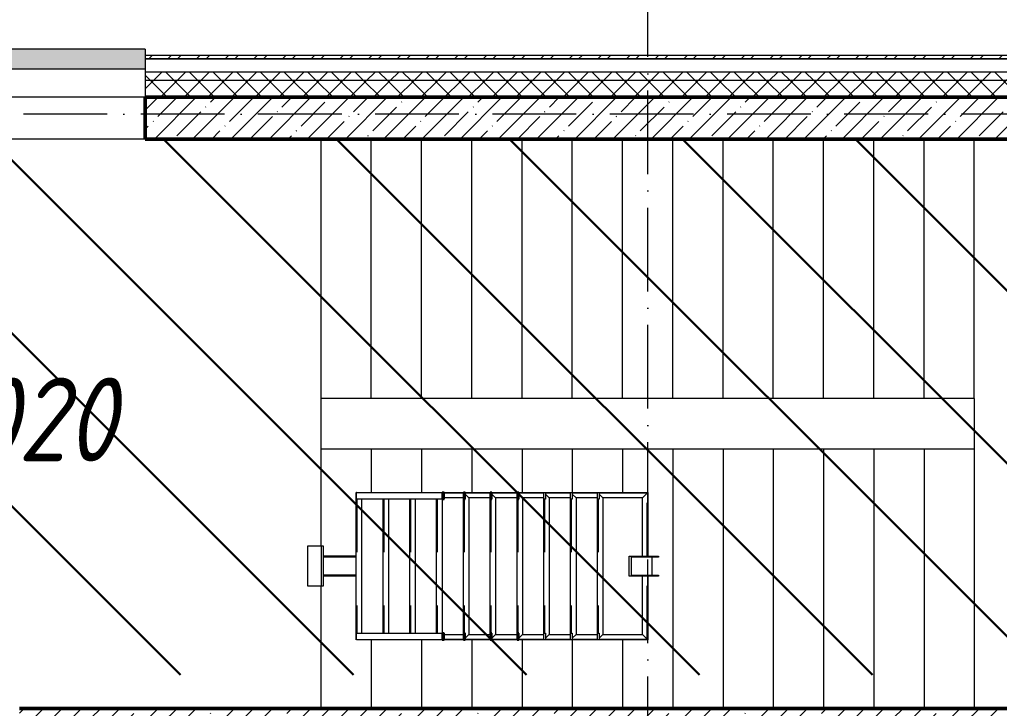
# Model space of a CAD drawing. Header units: millimetres. Extents: x -606178 to 312196, y -19338 to 632709.
# Drawn here: x -46965 to -41115, y 533825 to 537939 of the extents above; entities that cross this region are included whole.
import ezdxf

# ---------------------------------------------------------------- set-up
doc = ezdxf.new("R2010")
doc.units = ezdxf.units.MM
doc.linetypes.add('50_200_ШТРИХ_1Т_ш5_п1_п1_', pattern=[700, 500, -100, 0, -100])
doc.linetypes.add('Штрих', pattern=[635, 317.5, -317.5])
for name, color, linetype, lineweight in [('4) ЛЕстницы', 5, 'Continuous', 30), ('A-FLOR-____-OTLN', 7, 'Continuous', 9), ('A-GENM-____-HDLN', 7, 'Штрих', 9), ('A-GENM-____-MCUT', 7, 'Continuous', 25), ('A-GENM-____-OTLN', 7, 'Continuous', 9), ('A-GLAZ-____-OTLN', 7, 'Continuous', 9), ('A-WALL-____-MCUT', 7, 'Continuous', 13), ('A-WALL-____-MCUT-1', 7, 'Continuous', 9), ('A-WALL-____-MCUT-2', 7, 'Continuous', 50), ('A-WALL-____-OTLN', 7, 'Continuous', 9), ('A-WALL-____-PATT-1', 7, 'Continuous', 9), ('A-WALL-FNSH-MCUT-1', 7, 'Continuous', 9), ('S-GRID-____-OTLN-1', 7, '50_200_ШТРИХ_1Т_ш5_п1_п1_', 9), ('S-STRS-____-OTLN-1', 7, 'Continuous', 9), ('Марки помещений', 7, 'Continuous', 9)]:
    doc.layers.add(name, color=color, linetype=linetype, lineweight=lineweight)
doc.layers.add('A-GLAZ-____-OTLN-1', color=7, linetype='Continuous', lineweight=9, true_color=0xc0c0c0)
doc.styles.add('ISOCPEUR_I_2', font='isocpeui.ttf', dxfattribs={"width": 0.85, "height": 2.3})
pattern_1 = [(45, (-140714.89, 451794.26), (-70.71068, 70.71068), []), (135, (-140714.89, 451794.26), (-70.71068, -70.71068), [])]
pattern_2 = [(45, (-140714.89, 451794.26), (-114.04925, 114.04925), []), (45, (-140600.84, 451794.26), (-114.04925, 114.04925), [201.612, -40.322, 3.353, -36.97])]

# ---------------------------------------------------------------- blocks, each defined once
blk = doc.blocks.new('ОМ_Труба_ГОСТ 8639-82 - ОМ_Труба_ГОСТ 8639-82-26350154-АР1_План отверстий 3 этажа в осях 1-64_Ю-ЯЯ')
at = {"layer": 'A-GENM-____-OTLN'}
for p, q in [((9439.1, 57971), (9439.1, 58091)), ((9439.1, 58091), (9614.1, 58091)), ((9614.1, 58091), (9614.1, 58085)), ((9614.1, 58085), (9451.2, 58085)), ((9451.2, 58085), (9451.2, 57977)), ((9574, 58085), (9574, 57977)), ((9451.2, 57977), (9614.1, 57977)), ((9614.1, 57977), (9614.1, 57971)), ((9614.1, 57971), (9439.1, 57971))]:
    blk.add_line(p, q, dxfattribs=at)
blk = doc.blocks.new('ОМ_Уголок_ГОСТ 8509-93 - ОМ_Уголок_ГОСТ 8509-93-26349651-АР1_План отверстий 3 этажа в осях 1-64_Ю-ЯЯ')
at = {"layer": 'A-GENM-____-HDLN'}
for p, q in [((4, -4), (380, -4)), ((500, -4), (876, -4))]:
    blk.add_line(p, q, dxfattribs=at)
at = {"layer": 'A-GENM-____-OTLN'}
for p, q in [((380, 0), (0, 0)), ((32, -32), (0, 0)), ((32, -32), (380, -32)), ((880, 0), (500, 0)), ((500, -32), (848, -32)), ((880, 0), (848, -32))]:
    blk.add_line(p, q, dxfattribs=at)
blk = doc.blocks.new('ОМ_Уголок_ГОСТ 8509-93 - ОМ_Уголок_ГОСТ 8509-93-V149-АР1_План отверстий 3 этажа в осях 1-64_Ю-ЯЯ')
at = {"layer": 'A-GENM-____-HDLN'}
blk.add_line((40, -4), (840, -4), dxfattribs=at)
at = {"layer": 'A-GENM-____-OTLN'}
for p, q in [((32, -32), (10, -10)), ((32, -32), (848, -32)), ((840, 0), (40, 0)), ((870, -10), (848, -32))]:
    blk.add_line(p, q, dxfattribs=at)
blk = doc.blocks.new('ОМ_Уголок_ГОСТ 8509-93 - ОМ_Уголок_ГОСТ 8509-93-19082047-АР1_План отверстий 3 этажа в осях 1-64_Ю-ЯЯ')
at = {"layer": 'A-GENM-____-HDLN'}
blk.add_line((10, -4), (296, -4), dxfattribs=at)
at = {"layer": 'A-GENM-____-OTLN'}
for p, q in [((300, 0), (10, 0)), ((32, -32), (10, -10)), ((32, -32), (268, -32)), ((300, 0), (268, -32))]:
    blk.add_line(p, q, dxfattribs=at)
blk = doc.blocks.new('ОМ_Уголок_ГОСТ 8509-93 - ОМ_Уголок_ГОСТ 8509-93-V150-АР1_План отверстий 3 этажа в осях 1-64_Ю-ЯЯ')
at = {"layer": 'A-GENM-____-HDLN'}
blk.add_line((4, -4), (290, -4), dxfattribs=at)
at = {"layer": 'A-GENM-____-OTLN'}
for p, q in [((290, 0), (0, 0)), ((32, -32), (0, 0)), ((32, -32), (268, -32)), ((290, -10), (268, -32))]:
    blk.add_line(p, q, dxfattribs=at)
blk = doc.blocks.new('ОМ_Уголок_ГОСТ 8509-93 - ОМ_Уголок_ГОСТ 8509-93-V151-АР1_План отверстий 3 этажа в осях 1-64_Ю-ЯЯ')
at = {"layer": 'A-GENM-____-HDLN'}
blk.add_line((10, -4), (160, -4), dxfattribs=at)
at = {"layer": 'A-GENM-____-OTLN'}
for p, q in [((160, 0), (10, 0)), ((32, -32), (10, -10)), ((32, -32), (160, -32))]:
    blk.add_line(p, q, dxfattribs=at)
blk = doc.blocks.new('ОМ_Уголок_ГОСТ 8509-93 - ОМ_Уголок_ГОСТ 8509-93-V152-АР1_План отверстий 3 этажа в осях 1-64_Ю-ЯЯ')
at = {"layer": 'A-GENM-____-HDLN'}
blk.add_line((140, -4), (290, -4), dxfattribs=at)
at = {"layer": 'A-GENM-____-OTLN'}
for p, q in [((290, 0), (140, 0)), ((140, -32), (268, -32)), ((290, -10), (268, -32))]:
    blk.add_line(p, q, dxfattribs=at)
blk = doc.blocks.new('ОМ_Уголок_ГОСТ 8509-93 - ОМ_Уголок_ГОСТ 8509-93-V153-АР1_План отверстий 3 этажа в осях 1-64_Ю-ЯЯ')
at = {"layer": 'A-GENM-____-HDLN'}
blk.add_line((40, -4), (840, -4), dxfattribs=at)
at = {"layer": 'A-GENM-____-OTLN'}
for p, q in [((840, 0), (40, 0)), ((40, -32), (840, -32))]:
    blk.add_line(p, q, dxfattribs=at)
blk = doc.blocks.new('ОМ_Уголок_ГОСТ 8509-93 - ОМ_Уголок_ГОСТ 8509-93-V154-АР1_План отверстий 3 этажа в осях 1-64_Ю-ЯЯ')
at = {"layer": 'A-GENM-____-HDLN'}
blk.add_line((44.3, -4), (160, -4), dxfattribs=at)
at = {"layer": 'A-GENM-____-OTLN'}
for p, q in [((160, 0), (44.3, 0)), ((44.3, -32), (160, -32))]:
    blk.add_line(p, q, dxfattribs=at)
blk = doc.blocks.new('ОМ_Уголок_ГОСТ 8509-93 - ОМ_Уголок_ГОСТ 8509-93-V155-АР1_План отверстий 3 этажа в осях 1-64_Ю-ЯЯ')
at = {"layer": 'A-GENM-____-HDLN'}
blk.add_line((140, -4), (255.7, -4), dxfattribs=at)
at = {"layer": 'A-GENM-____-OTLN'}
for p, q in [((255.7, 0), (140, 0)), ((140, -32), (255.7, -32))]:
    blk.add_line(p, q, dxfattribs=at)
blk = doc.blocks.new('ОМ_Уголок_ГОСТ 8509-93 - ОМ_Уголок_ГОСТ 8509-93-V156-АР1_План отверстий 3 этажа в осях 1-64_Ю-ЯЯ')
at = {"layer": 'A-GENM-____-HDLN'}
blk.add_line((40, -4), (840, -4), dxfattribs=at)
at = {"layer": 'A-GENM-____-OTLN'}
for p, q in [((880, 0), (0, 0)), ((1.3, -1.3), (0, 0)), ((40, -32), (840, -32)), ((880, 0), (878.7, -1.3))]:
    blk.add_line(p, q, dxfattribs=at)
blk = doc.blocks.new('ОМ_Труба_ГОСТ 8639-82 - ОМ_Труба_ГОСТ 8639-82-26527904-АР1_План отверстий 3 этажа в осях 1-64_Ю-ЯЯ')
at = {"layer": 'A-GENM-____-HDLN'}
for p, q in [((7810, 58085), (7611.5, 58085)), ((7810, 57977), (7611.5, 57977))]:
    blk.add_line(p, q, dxfattribs=at)
at = {"layer": 'A-GENM-____-OTLN'}
for p, q in [((7810, 58091), (7611.5, 58091)), ((7810, 57971), (7611.5, 57971))]:
    blk.add_line(p, q, dxfattribs=at)
blk = doc.blocks.new('ОМ_Уголок_ГОСТ 8510-86 - ОМ_Уголок_ГОСТ 8510-86-19082066-АР1_План отверстий 3 этажа в осях 1-64_Ю-ЯЯ')
at = {"layer": 'A-GENM-____-OTLN'}
for p, q in [((0, 0), (0, -90)), ((240, 0), (0, 0)), ((0, -10), (240, -10)), ((240, -90), (240, 0)), ((0, -90), (240, -90))]:
    blk.add_line(p, q, dxfattribs=at)
blk = doc.blocks.new('ОМ_Полоса_Трапеция прямоугольная_Прокат_ГОСТ 103-2006 - ОМ_Полоса_Трапеция прямоугольная_Прокат_ГОСТ 103-2006-19082130-АР1_План отверстий 3 этажа в осях 1-64_Ю-ЯЯ')
at = {"layer": 'A-GENM-____-OTLN'}
for p, q in [((9250, 58471), (9260, 58471)), ((9250, 58431), (9250, 58471)), ((9260, 58471), (9260, 58431)), ((9260, 58431), (9250, 58431))]:
    blk.add_line(p, q, dxfattribs=at)
blk = doc.blocks.new('ОМ_Полоса_Трапеция прямоугольная_Прокат_ГОСТ 103-2006 - ОМ_Полоса_Трапеция прямоугольная_Прокат_ГОСТ 103-2006-V157-АР1_План отверстий 3 этажа в осях 1-64_Ю-ЯЯ')
at = {"layer": 'A-GENM-____-MCUT'}
for p, q in [((8780, 58471), (8770, 58471)), ((8770, 58471), (8770, 58431)), ((8780, 58431), (8780, 58471)), ((8770, 58431), (8780, 58431))]:
    blk.add_line(p, q, dxfattribs=at)
blk = doc.blocks.new('ОМ_Полоса_Трапеция прямоугольная_Прокат_ГОСТ 103-2006 - ОМ_Полоса_Трапеция прямоугольная_Прокат_ГОСТ 103-2006-V158-АР1_План отверстий 3 этажа в осях 1-64_Ю-ЯЯ')
at = {"layer": 'A-GENM-____-MCUT'}
for p, q in [((8620, 58471), (8610, 58471)), ((8610, 58471), (8610, 58431)), ((8620, 58431), (8620, 58471)), ((8610, 58431), (8620, 58431))]:
    blk.add_line(p, q, dxfattribs=at)
blk = doc.blocks.new('ОМ_Полоса_Трапеция прямоугольная_Прокат_ГОСТ 103-2006 - ОМ_Полоса_Трапеция прямоугольная_Прокат_ГОСТ 103-2006-V159-АР1_План отверстий 3 этажа в осях 1-64_Ю-ЯЯ')
at = {"layer": 'A-GENM-____-MCUT'}
for p, q in [((8460, 58471), (8450, 58471)), ((8450, 58471), (8450, 58431)), ((8460, 58431), (8460, 58471)), ((8450, 58431), (8460, 58431))]:
    blk.add_line(p, q, dxfattribs=at)
blk = doc.blocks.new('ОМ_Полоса_Прокат_ГОСТ 103-2006 - ОМ_Полоса_Прокат_ГОСТ 103-2006-20723456-АР1_План отверстий 3 этажа в осях 1-64_Ю-ЯЯ')
at = {"layer": 'A-GENM-____-MCUT'}
for p, q in [((8334.3, 58471), (8322.8, 58471)), ((8322.8, 58471), (8322.8, 58431)), ((8334.3, 58431), (8334.3, 58471)), ((8322.8, 58431), (8334.3, 58431))]:
    blk.add_line(p, q, dxfattribs=at)
at = {"layer": 'A-GENM-____-OTLN'}
for p, q in [((7811.3, 58431), (7811.3, 58471)), ((7811.3, 58471), (8322.8, 58471)), ((8322.8, 58431), (7811.3, 58431))]:
    blk.add_line(p, q, dxfattribs=at)
blk = doc.blocks.new('ОМ_Полоса_Трапеция прямоугольная_Прокат_ГОСТ 103-2006 - ОМ_Полоса_Трапеция прямоугольная_Прокат_ГОСТ 103-2006-19082170-АР1_План отверстий 3 этажа в осях 1-64_Ю-ЯЯ')
at = {"layer": 'A-GENM-____-OTLN'}
for p, q in [((9250, 57631), (9260, 57631)), ((9250, 57591), (9250, 57631)), ((9260, 57631), (9260, 57591)), ((9260, 57591), (9250, 57591))]:
    blk.add_line(p, q, dxfattribs=at)
blk = doc.blocks.new('ОМ_Полоса_Трапеция прямоугольная_Прокат_ГОСТ 103-2006 - ОМ_Полоса_Трапеция прямоугольная_Прокат_ГОСТ 103-2006-V160-АР1_План отверстий 3 этажа в осях 1-64_Ю-ЯЯ')
at = {"layer": 'A-GENM-____-MCUT'}
for p, q in [((8780, 57631), (8770, 57631)), ((8770, 57631), (8770, 57591)), ((8780, 57591), (8780, 57631)), ((8770, 57591), (8780, 57591))]:
    blk.add_line(p, q, dxfattribs=at)
blk = doc.blocks.new('ОМ_Полоса_Трапеция прямоугольная_Прокат_ГОСТ 103-2006 - ОМ_Полоса_Трапеция прямоугольная_Прокат_ГОСТ 103-2006-V161-АР1_План отверстий 3 этажа в осях 1-64_Ю-ЯЯ')
at = {"layer": 'A-GENM-____-MCUT'}
for p, q in [((8620, 57631), (8610, 57631)), ((8610, 57631), (8610, 57591)), ((8620, 57591), (8620, 57631)), ((8610, 57591), (8620, 57591))]:
    blk.add_line(p, q, dxfattribs=at)
blk = doc.blocks.new('ОМ_Полоса_Трапеция прямоугольная_Прокат_ГОСТ 103-2006 - ОМ_Полоса_Трапеция прямоугольная_Прокат_ГОСТ 103-2006-V162-АР1_План отверстий 3 этажа в осях 1-64_Ю-ЯЯ')
at = {"layer": 'A-GENM-____-MCUT'}
for p, q in [((8460, 57631), (8450, 57631)), ((8450, 57631), (8450, 57591)), ((8460, 57591), (8460, 57631)), ((8450, 57591), (8460, 57591))]:
    blk.add_line(p, q, dxfattribs=at)
blk = doc.blocks.new('ОМ_Полоса_Прокат_ГОСТ 103-2006 - ОМ_Полоса_Прокат_ГОСТ 103-2006-20723498-АР1_План отверстий 3 этажа в осях 1-64_Ю-ЯЯ')
at = {"layer": 'A-GENM-____-MCUT'}
for p, q in [((8334.3, 57631), (8322.8, 57631)), ((8322.8, 57631), (8322.8, 57591)), ((8334.3, 57591), (8334.3, 57631)), ((8322.8, 57591), (8334.3, 57591))]:
    blk.add_line(p, q, dxfattribs=at)
at = {"layer": 'A-GENM-____-OTLN'}
for p, q in [((7811.3, 57591), (7811.3, 57631)), ((7811.3, 57631), (8322.8, 57631)), ((8322.8, 57591), (7811.3, 57591))]:
    blk.add_line(p, q, dxfattribs=at)
blk = doc.blocks.new('Отлив_СКБ - Отлив витража_120_НВФ-31885289-АР1_План отверстий 3 этажа в осях 1-64_Ю-ЯЯ')
at = {"layer": 'A-GLAZ-____-OTLN-1'}
for points in [[(1000, 2), (1000, 120), (0, 120), (0, 2), (161.6, 2)], [(1000, 0), (1000, 2), (0, 2), (0, 0), (161.6, 0)]]:
    blk.add_hatch(color=256, dxfattribs=at).paths.add_polyline_path(points, flags=0)
at = {"layer": 'A-GLAZ-____-OTLN'}
for p, q in [((0, 83), (0, 120)), ((1000, 120), (0, 120)), ((1000, 120), (1000, 83)), ((0, 2), (1000, 2)), ((1000, 0), (0, 0))]:
    blk.add_line(p, q, dxfattribs=at)

msp = doc.modelspace()

# ---------------------------------------------------------------- hatches: boundary and pattern name
at = {"layer": '4) ЛЕстницы'}
h = msp.add_hatch(dxfattribs=at)
h.set_pattern_fill('ANSI31', color=256, scale=230, angle=90)
h.set_pattern_definition([(135, (-424485.6, 538657.7), (-516.3647, -516.3647), [])])
h.paths.add_polyline_path([(-48176.7073, 534025.3011), (-48176.7073, 537225.3011), (-39714.891, 537225.3011), (-39714.891, 534025.3011)])
at = {"layer": 'A-WALL-____-PATT-1'}
h = msp.add_hatch(dxfattribs=at)
h.set_pattern_fill('FP_6', color=256, style=0, pattern_type=2)
h.set_pattern_definition([(45, (-140714.89, 451794.26), (-85.53659, 85.53659), []), (45, (-140657.87, 451794.26), (-85.53659, 85.53659), [])])
h.paths.add_polyline_path([(-39234.891, 537705.3011), (-39214.891, 537705.3011), (-39214.891, 537725.3011), (-46214.891, 537725.3011), (-46214.891, 537705.3011), (-41750.9168, 537705.3011)], flags=0)
h.paths.add_polyline_path([(-47214.891, 537705.3011), (-47214.891, 537725.3011), (-48964.891, 537725.3011), (-48964.891, 537705.3011), (-48820.774, 537705.3011)], flags=0)
h = msp.add_hatch(dxfattribs=at)
h.set_pattern_fill('FP_4', color=256, style=0, pattern_type=2)
h.set_pattern_definition(pattern_1)
h.paths.add_polyline_path([(-39234.891, 537575.3011), (-39234.891, 537625.3011), (-46214.891, 537625.3011), (-46214.891, 537575.3011), (-41750.9168, 537575.3011)], flags=0)
h.paths.add_polyline_path([(-47214.891, 537575.3011), (-47214.891, 537625.3011), (-48964.891, 537625.3011), (-48964.891, 537575.3011), (-48820.774, 537575.3011)], flags=0)
h.paths.add_polyline_path([(-54889.891, 537575.3011), (-53764.891, 537575.3011), (-53764.891, 537625.3011), (-54889.891, 537625.3011)], flags=0)
h.paths.add_polyline_path([(-56689.891, 537575.3011), (-56689.891, 537625.3011), (-57814.891, 537625.3011), (-57814.891, 537575.3011), (-56774.3633, 537575.3011)], flags=0)
h.paths.add_polyline_path([(-60309.2918, 537575.3011), (-59614.891, 537575.3011), (-59614.891, 537625.3011), (-60664.891, 537625.3011), (-60664.891, 537575.3011)], flags=0)
h.paths.add_polyline_path([(-63664.891, 537575.3011), (-62464.891, 537575.3011), (-62464.891, 537625.3011), (-63664.891, 537625.3011)], flags=0)
h.paths.add_polyline_path([(-65464.891, 537575.3011), (-65464.891, 537625.3011), (-69014.891, 537625.3011), (-69014.891, 537575.3011), (-66495.4168, 537575.3011)], flags=0)
h.paths.add_polyline_path([(-70814.891, 537575.3011), (-70814.891, 537625.3011), (-72014.891, 537625.3011), (-72014.891, 537575.3011)], flags=0)
h.paths.add_polyline_path([(-76814.891, 537575.3011), (-76814.891, 537625.3011), (-78064.891, 537625.3011), (-78064.891, 537575.3011), (-77100.2026, 537575.3011)], flags=0)
h.paths.add_polyline_path([(-75014.891, 537575.3011), (-73814.891, 537575.3011), (-73814.891, 537625.3011), (-75014.891, 537625.3011)], flags=0)
h.paths.add_polyline_path([(-82864.891, 537575.3011), (-82864.891, 537625.3011), (-84064.891, 537625.3011), (-84064.891, 537575.3011)], flags=0)
h.paths.add_polyline_path([(-79864.891, 537575.3011), (-79864.891, 537625.3011), (-81064.891, 537625.3011), (-81064.891, 537575.3011), (-80635.1311, 537575.3011)], flags=0)
h.paths.add_polyline_path([(-85864.891, 537575.3011), (-85864.891, 537625.3011), (-87064.891, 537625.3011), (-87064.891, 537575.3011)], flags=0)
h.paths.add_polyline_path([(-88864.891, 537575.3011), (-88864.891, 537625.3011), (-90664.891, 537625.3011), (-90664.891, 537575.3011)], flags=0)
h = msp.add_hatch(dxfattribs=at)
h.set_pattern_fill('FP_4', color=256, style=0, pattern_type=2)
h.set_pattern_definition(pattern_1)
h.paths.add_polyline_path([(-39314.891, 537475.3011), (-39234.891, 537475.3011), (-39234.891, 537575.3011), (-46214.891, 537575.3011), (-46214.891, 537475.3011), (-39364.891, 537475.3011)], flags=0)
h.paths.add_polyline_path([(-47214.891, 537475.3011), (-47214.891, 537575.3011), (-48964.891, 537575.3011), (-48964.891, 537481.3011), (-48889.891, 537481.3011), (-48889.891, 537475.3011), (-47714.891, 537475.3011)], flags=0)
h.paths.add_polyline_path([(-56764.891, 537475.3011), (-56764.891, 537481.3011), (-56689.891, 537481.3011), (-56689.891, 537575.3011), (-57814.891, 537575.3011), (-57814.891, 537475.3011), (-56774.3633, 537475.3011)], flags=0)
h.paths.add_polyline_path([(-54123.1668, 537475.3011), (-53839.891, 537475.3011), (-53839.891, 537481.3011), (-53764.891, 537481.3011), (-53764.891, 537575.3011), (-54889.891, 537575.3011), (-54889.891, 537481.3011), (-54814.891, 537481.3011), (-54814.891, 537475.3011)], flags=0)
h.paths.add_polyline_path([(-59689.891, 537475.3011), (-59689.891, 537481.3011), (-59614.891, 537481.3011), (-59614.891, 537575.3011), (-60664.891, 537575.3011), (-60664.891, 537481.3011), (-60589.891, 537481.3011), (-60589.891, 537475.3011), (-60309.2918, 537475.3011)], flags=0)
h.paths.add_polyline_path([(-62539.891, 537475.3011), (-62539.891, 537481.3011), (-62464.891, 537481.3011), (-62464.891, 537575.3011), (-63664.891, 537575.3011), (-63664.891, 537481.3011), (-63589.891, 537481.3011), (-63589.891, 537475.3011), (-62714.891, 537475.3011)], flags=0)
h.paths.add_polyline_path([(-65464.891, 537475.3011), (-65464.891, 537575.3011), (-69014.891, 537575.3011), (-69014.891, 537481.3011), (-68939.891, 537481.3011), (-68939.891, 537475.3011), (-65964.891, 537475.3011)], flags=0)
h.paths.add_polyline_path([(-71514.891, 537475.3011), (-70889.891, 537475.3011), (-70889.891, 537481.3011), (-70814.891, 537481.3011), (-70814.891, 537575.3011), (-72014.891, 537575.3011), (-72014.891, 537475.3011)], flags=0)
h.paths.add_polyline_path([(-77464.891, 537475.3011), (-76889.891, 537475.3011), (-76889.891, 537481.3011), (-76814.891, 537481.3011), (-76814.891, 537575.3011), (-78064.891, 537575.3011), (-78064.891, 537481.3011), (-77989.891, 537481.3011), (-77989.891, 537475.3011), (-77964.891, 537475.3011)], flags=0)
h.paths.add_polyline_path([(-74939.891, 537475.3011), (-73889.891, 537475.3011), (-73889.891, 537481.3011), (-73814.891, 537481.3011), (-73814.891, 537575.3011), (-75014.891, 537575.3011), (-75014.891, 537481.3011), (-74939.891, 537481.3011)], flags=0)
h.paths.add_polyline_path([(-80635.1311, 537475.3011), (-79939.891, 537475.3011), (-79939.891, 537481.3011), (-79864.891, 537481.3011), (-79864.891, 537575.3011), (-81064.891, 537575.3011), (-81064.891, 537481.3011), (-80989.891, 537481.3011), (-80989.891, 537475.3011)], flags=0)
h.paths.add_polyline_path([(-82939.891, 537475.3011), (-82939.891, 537481.3011), (-82864.891, 537481.3011), (-82864.891, 537575.3011), (-84064.891, 537575.3011), (-84064.891, 537481.3011), (-83989.891, 537481.3011), (-83989.891, 537475.3011), (-83464.891, 537475.3011)], flags=0)
h.paths.add_polyline_path([(-86989.891, 537475.3011), (-85939.891, 537475.3011), (-85939.891, 537481.3011), (-85864.891, 537481.3011), (-85864.891, 537575.3011), (-87064.891, 537575.3011), (-87064.891, 537481.3011), (-86989.891, 537481.3011)], flags=0)
h.paths.add_polyline_path([(-88939.891, 537475.3011), (-88939.891, 537481.3011), (-88864.891, 537481.3011), (-88864.891, 537575.3011), (-90664.891, 537575.3011), (-90664.891, 537475.3011), (-89714.891, 537475.3011)], flags=0)
h = msp.add_hatch(dxfattribs=at)
h.set_pattern_fill('FP_12', color=256, style=0, pattern_type=2)
h.set_pattern_definition(pattern_2)
h.paths.add_polyline_path([(-39464.891, 537225.3011), (-39464.891, 537475.3011), (-46214.891, 537475.3011), (-46214.891, 537225.3011), (-41750.9168, 537225.3011)], flags=0)
h = msp.add_hatch(dxfattribs=at)
h.set_pattern_fill('FP_12', color=256, style=0, pattern_type=2)
h.set_pattern_definition(pattern_2)
h.paths.add_polyline_path([(-39964.891, 533575.3011), (-39964.891, 533825.3011), (-46964.891, 533825.3011), (-46964.891, 533575.3011), (-41750.9168, 533575.3011)], flags=0)

# ---------------------------------------------------------------- linework, layer by layer
at = {"layer": 'A-FLOR-____-OTLN'}
for p, q in [((-45164.891, 534795.3011), (-45164.891, 537225.3011)), ((-45164.891, 533825.3011), (-45164.891, 534555.3011))]:
    msp.add_line(p, q, dxfattribs=at)
at = {"layer": 'A-WALL-____-MCUT'}
for p, q in [((-39234.891, 537705.3011), (-46214.891, 537705.3011)), ((-46214.891, 537705.3011), (-46214.891, 537475.3011))]:
    msp.add_line(p, q, dxfattribs=at)
at = {"layer": 'A-WALL-____-MCUT-1'}
for p, q in [((-39234.891, 537625.3011), (-46214.891, 537625.3011)), ((-39234.891, 537575.3011), (-46214.891, 537575.3011))]:
    msp.add_line(p, q, dxfattribs=at)
at = {"layer": 'A-WALL-____-MCUT-2'}
for p, q in [((-46214.891, 537475.3011), (-39464.891, 537475.3011)), ((-46214.891, 537475.3011), (-46214.891, 537225.3011)), ((-39464.891, 537225.3011), (-46214.891, 537225.3011)), ((-39964.891, 533825.3011), (-46964.891, 533825.3011))]:
    msp.add_line(p, q, dxfattribs=at)
at = {"layer": 'A-WALL-____-OTLN'}
for p, q in [((-46214.891, 537475.3011), (-47214.891, 537475.3011)), ((-46214.891, 537225.3011), (-47214.891, 537225.3011))]:
    msp.add_line(p, q, dxfattribs=at)
at = {"layer": 'A-WALL-FNSH-MCUT-1'}
for p, q in [((-39214.891, 537725.3011), (-46214.891, 537725.3011)), ((-46214.891, 537725.3011), (-46214.891, 537705.3011)), ((-46214.891, 537705.3011), (-39234.891, 537705.3011))]:
    msp.add_line(p, q, dxfattribs=at)
at = {"layer": 'S-GRID-____-OTLN-1'}
for p, q in [((-43214.891, 501310.9415), (-43214.891, 542687.1106)), ((-36640.4843, 537375.3011), (-145383.6612, 537375.3011))]:
    msp.add_line(p, q, dxfattribs=at)
at = {"layer": 'S-STRS-____-OTLN-1'}
for p, q in [((-45164.891, 535675.3011), (-45164.891, 537225.3011)), ((-44864.891, 535675.3011), (-44864.891, 537225.3011)), ((-44864.891, 535675.3011), (-44864.891, 537225.3011)), ((-44564.891, 535675.3011), (-44564.891, 537225.3011)), ((-44564.891, 535675.3011), (-44564.891, 537225.3011)), ((-44264.891, 535675.3011), (-44264.891, 537225.3011)), ((-44264.891, 535675.3011), (-44264.891, 537225.3011)), ((-43964.891, 535675.3011), (-43964.891, 537225.3011)), ((-43964.891, 535675.3011), (-43964.891, 537225.3011)), ((-43664.891, 535675.3011), (-43664.891, 537225.3011)), ((-43664.891, 535675.3011), (-43664.891, 537225.3011)), ((-43364.891, 535675.3011), (-43364.891, 537225.3011)), ((-43364.891, 535675.3011), (-43364.891, 537225.3011)), ((-43064.891, 535675.3011), (-43064.891, 537225.3011)), ((-43064.891, 535675.3011), (-43064.891, 537225.3011)), ((-42764.891, 535675.3011), (-42764.891, 537225.3011)), ((-42764.891, 535675.3011), (-42764.891, 537225.3011)), ((-42464.891, 535675.3011), (-42464.891, 537225.3011)), ((-42464.891, 535675.3011), (-42464.891, 537225.3011)), ((-42164.891, 535675.3011), (-42164.891, 537225.3011)), ((-42164.891, 535675.3011), (-42164.891, 537225.3011)), ((-41864.891, 535675.3011), (-41864.891, 537225.3011)), ((-41864.891, 535675.3011), (-41864.891, 537225.3011)), ((-41564.891, 535675.3011), (-41564.891, 537225.3011)), ((-41564.891, 535675.3011), (-41564.891, 537225.3011)), ((-41264.891, 535675.3011), (-41264.891, 537225.3011)), ((-41264.891, 535675.3011), (-41264.891, 537225.3011)), ((-44864.891, 535675.3011), (-45164.891, 535675.3011)), ((-44564.891, 535675.3011), (-44864.891, 535675.3011)), ((-44264.891, 535675.3011), (-44564.891, 535675.3011)), ((-43964.891, 535675.3011), (-44264.891, 535675.3011)), ((-43664.891, 535675.3011), (-43964.891, 535675.3011)), ((-43364.891, 535675.3011), (-43664.891, 535675.3011)), ((-43064.891, 535675.3011), (-43364.891, 535675.3011)), ((-42764.891, 535675.3011), (-43064.891, 535675.3011)), ((-42464.891, 535675.3011), (-42764.891, 535675.3011)), ((-42164.891, 535675.3011), (-42464.891, 535675.3011)), ((-41864.891, 535675.3011), (-42164.891, 535675.3011)), ((-41564.891, 535675.3011), (-41864.891, 535675.3011)), ((-41264.891, 535675.3011), (-41564.891, 535675.3011)), ((-41264.891, 535675.3011), (-41264.891, 535375.3011)), ((-45164.891, 535375.3011), (-44864.891, 535375.3011)), ((-44864.891, 535375.3011), (-44564.891, 535375.3011)), ((-44864.891, 535375.3011), (-44864.891, 535115.3011)), ((-44864.891, 535375.3011), (-44864.891, 535115.3011)), ((-44564.891, 535375.3011), (-44264.891, 535375.3011)), ((-44564.891, 535375.3011), (-44564.891, 535115.3011)), ((-44564.891, 535375.3011), (-44564.891, 535115.3011)), ((-44264.891, 535375.3011), (-43964.891, 535375.3011)), ((-44264.891, 535375.3011), (-44264.891, 535115.3011)), ((-44264.891, 535375.3011), (-44264.891, 535115.3011)), ((-43964.891, 535375.3011), (-43664.891, 535375.3011)), ((-43964.891, 535375.3011), (-43964.891, 535115.3011)), ((-43964.891, 535375.3011), (-43964.891, 535115.3011)), ((-43664.891, 535375.3011), (-43364.891, 535375.3011)), ((-43664.891, 535375.3011), (-43664.891, 535115.3011)), ((-43664.891, 535375.3011), (-43664.891, 535115.3011)), ((-43364.891, 535375.3011), (-43064.891, 535375.3011)), ((-43364.891, 535375.3011), (-43364.891, 535115.3011)), ((-43364.891, 535375.3011), (-43364.891, 535115.3011)), ((-43064.891, 535375.3011), (-42764.891, 535375.3011)), ((-43064.891, 535375.3011), (-43064.891, 533825.3011)), ((-43064.891, 535375.3011), (-43064.891, 533825.3011)), ((-42764.891, 535375.3011), (-42464.891, 535375.3011)), ((-42764.891, 535375.3011), (-42764.891, 533825.3011)), ((-42764.891, 535375.3011), (-42764.891, 533825.3011)), ((-42464.891, 535375.3011), (-42164.891, 535375.3011)), ((-42464.891, 535375.3011), (-42464.891, 533825.3011)), ((-42464.891, 535375.3011), (-42464.891, 533825.3011)), ((-42164.891, 535375.3011), (-41864.891, 535375.3011)), ((-42164.891, 535375.3011), (-42164.891, 533825.3011)), ((-42164.891, 535375.3011), (-42164.891, 533825.3011)), ((-41864.891, 535375.3011), (-41564.891, 535375.3011)), ((-41864.891, 535375.3011), (-41864.891, 533825.3011)), ((-41864.891, 535375.3011), (-41864.891, 533825.3011)), ((-41564.891, 535375.3011), (-41264.891, 535375.3011)), ((-41564.891, 535375.3011), (-41564.891, 533825.3011)), ((-41564.891, 535375.3011), (-41564.891, 533825.3011)), ((-41264.891, 535375.3011), (-41264.891, 533825.3011)), ((-41264.891, 535375.3011), (-41264.891, 533825.3011)), ((-44864.891, 534235.3011), (-44864.891, 533825.3011)), ((-44864.891, 534235.3011), (-44864.891, 533825.3011)), ((-44564.891, 534235.3011), (-44564.891, 533825.3011)), ((-44564.891, 534235.3011), (-44564.891, 533825.3011)), ((-44264.891, 534235.3011), (-44264.891, 533825.3011)), ((-44264.891, 534235.3011), (-44264.891, 533825.3011)), ((-43964.891, 534235.3011), (-43964.891, 533825.3011)), ((-43964.891, 534235.3011), (-43964.891, 533825.3011)), ((-43664.891, 534235.3011), (-43664.891, 533825.3011)), ((-43664.891, 534235.3011), (-43664.891, 533825.3011)), ((-43364.891, 534235.3011), (-43364.891, 533825.3011)), ((-43364.891, 534235.3011), (-43364.891, 533825.3011))]:
    msp.add_line(p, q, dxfattribs=at)

# ---------------------------------------------------------------- block references
at = {"layer": 'A-GENM-____-OTLN', "extrusion": (0, 0, -1)}
for name, p, rotation in [('ОМ_Уголок_ГОСТ 8509-93 - ОМ_Уголок_ГОСТ 8509-93-V156-АР1_План отверстий 3 этажа в осях 1-64_Ю-ЯЯ', (44954.891, 535115.3011), 269.9999999999989), ('ОМ_Уголок_ГОСТ 8509-93 - ОМ_Уголок_ГОСТ 8509-93-V149-АР1_План отверстий 3 этажа в осях 1-64_Ю-ЯЯ', (44314.891, 535115.3011), 269.9999999999989), ('ОМ_Уголок_ГОСТ 8509-93 - ОМ_Уголок_ГОСТ 8509-93-V149-АР1_План отверстий 3 этажа в осях 1-64_Ю-ЯЯ', (44154.891, 535115.3011), 269.9999999999989), ('ОМ_Уголок_ГОСТ 8509-93 - ОМ_Уголок_ГОСТ 8509-93-V149-АР1_План отверстий 3 этажа в осях 1-64_Ю-ЯЯ', (43994.891, 535115.3011), 269.9999999999989), ('ОМ_Уголок_ГОСТ 8509-93 - ОМ_Уголок_ГОСТ 8509-93-V149-АР1_План отверстий 3 этажа в осях 1-64_Ю-ЯЯ', (43834.891, 535115.3011), 269.9999999999989), ('ОМ_Уголок_ГОСТ 8509-93 - ОМ_Уголок_ГОСТ 8509-93-V149-АР1_План отверстий 3 этажа в осях 1-64_Ю-ЯЯ', (43674.891, 535115.3011), 269.9999999999989), ('ОМ_Уголок_ГОСТ 8509-93 - ОМ_Уголок_ГОСТ 8509-93-V149-АР1_План отверстий 3 этажа в осях 1-64_Ю-ЯЯ', (43514.891, 535115.3011), 269.9999999999989), ('ОМ_Уголок_ГОСТ 8509-93 - ОМ_Уголок_ГОСТ 8509-93-26349651-АР1_План отверстий 3 этажа в осях 1-64_Ю-ЯЯ', (43214.891, 534235.3011), 89.99999999999908), ('ОМ_Уголок_ГОСТ 8509-93 - ОМ_Уголок_ГОСТ 8509-93-V153-АР1_План отверстий 3 этажа в осях 1-64_Ю-ЯЯ', (44794.891, 535115.3011), 269.9999999999989), ('ОМ_Уголок_ГОСТ 8509-93 - ОМ_Уголок_ГОСТ 8509-93-V153-АР1_План отверстий 3 этажа в осях 1-64_Ю-ЯЯ', (44634.891, 535115.3011), 269.9999999999989), ('ОМ_Уголок_ГОСТ 8509-93 - ОМ_Уголок_ГОСТ 8509-93-V153-АР1_План отверстий 3 этажа в осях 1-64_Ю-ЯЯ', (44474.891, 535115.3011), 269.9999999999989), ('ОМ_Уголок_ГОСТ 8510-86 - ОМ_Уголок_ГОСТ 8510-86-19082066-АР1_План отверстий 3 этажа в осях 1-64_Ю-ЯЯ', (45153.4017, 534555.3011), 89.99999999999918), ('ОМ_Уголок_ГОСТ 8509-93 - ОМ_Уголок_ГОСТ 8509-93-V154-АР1_План отверстий 3 этажа в осях 1-64_Ю-ЯЯ', (44474.891, 534235.3011), 180), ('ОМ_Уголок_ГОСТ 8509-93 - ОМ_Уголок_ГОСТ 8509-93-V151-АР1_План отверстий 3 этажа в осях 1-64_Ю-ЯЯ', (44314.891, 534235.3011), 180), ('ОМ_Уголок_ГОСТ 8509-93 - ОМ_Уголок_ГОСТ 8509-93-V151-АР1_План отверстий 3 этажа в осях 1-64_Ю-ЯЯ', (44154.891, 534235.3011), 180), ('ОМ_Уголок_ГОСТ 8509-93 - ОМ_Уголок_ГОСТ 8509-93-V151-АР1_План отверстий 3 этажа в осях 1-64_Ю-ЯЯ', (43994.891, 534235.3011), 180), ('ОМ_Уголок_ГОСТ 8509-93 - ОМ_Уголок_ГОСТ 8509-93-V151-АР1_План отверстий 3 этажа в осях 1-64_Ю-ЯЯ', (43834.891, 534235.3011), 180), ('ОМ_Уголок_ГОСТ 8509-93 - ОМ_Уголок_ГОСТ 8509-93-V151-АР1_План отверстий 3 этажа в осях 1-64_Ю-ЯЯ', (43674.891, 534235.3011), 180), ('ОМ_Уголок_ГОСТ 8509-93 - ОМ_Уголок_ГОСТ 8509-93-19082047-АР1_План отверстий 3 этажа в осях 1-64_Ю-ЯЯ', (43514.891, 534235.3011), 180)]:
    msp.add_blockref(name, p, dxfattribs=dict(at, rotation=rotation))
at = {"layer": 'A-GENM-____-OTLN'}
for name, p in [('ОМ_Полоса_Прокат_ГОСТ 103-2006 - ОМ_Полоса_Прокат_ГОСТ 103-2006-20723456-АР1_План отверстий 3 этажа в осях 1-64_Ю-ЯЯ', (-52764.891, 476644.2592)), ('ОМ_Полоса_Трапеция прямоугольная_Прокат_ГОСТ 103-2006 - ОМ_Полоса_Трапеция прямоугольная_Прокат_ГОСТ 103-2006-V159-АР1_План отверстий 3 этажа в осях 1-64_Ю-ЯЯ', (-52764.891, 476644.2592)), ('ОМ_Полоса_Трапеция прямоугольная_Прокат_ГОСТ 103-2006 - ОМ_Полоса_Трапеция прямоугольная_Прокат_ГОСТ 103-2006-V158-АР1_План отверстий 3 этажа в осях 1-64_Ю-ЯЯ', (-52764.891, 476644.2592)), ('ОМ_Полоса_Трапеция прямоугольная_Прокат_ГОСТ 103-2006 - ОМ_Полоса_Трапеция прямоугольная_Прокат_ГОСТ 103-2006-V157-АР1_План отверстий 3 этажа в осях 1-64_Ю-ЯЯ', (-52764.891, 476644.2592)), ('ОМ_Полоса_Трапеция прямоугольная_Прокат_ГОСТ 103-2006 - ОМ_Полоса_Трапеция прямоугольная_Прокат_ГОСТ 103-2006-19082130-АР1_План отверстий 3 этажа в осях 1-64_Ю-ЯЯ', (-53084.891, 476644.2592)), ('ОМ_Полоса_Трапеция прямоугольная_Прокат_ГОСТ 103-2006 - ОМ_Полоса_Трапеция прямоугольная_Прокат_ГОСТ 103-2006-19082130-АР1_План отверстий 3 этажа в осях 1-64_Ю-ЯЯ', (-52924.891, 476644.2592)), ('ОМ_Полоса_Трапеция прямоугольная_Прокат_ГОСТ 103-2006 - ОМ_Полоса_Трапеция прямоугольная_Прокат_ГОСТ 103-2006-19082130-АР1_План отверстий 3 этажа в осях 1-64_Ю-ЯЯ', (-52764.891, 476644.2592)), ('ОМ_Труба_ГОСТ 8639-82 - ОМ_Труба_ГОСТ 8639-82-26527904-АР1_План отверстий 3 этажа в осях 1-64_Ю-ЯЯ', (-52764.891, 476644.2592)), ('ОМ_Труба_ГОСТ 8639-82 - ОМ_Труба_ГОСТ 8639-82-26350154-АР1_План отверстий 3 этажа в осях 1-64_Ю-ЯЯ', (-52764.891, 476644.2592)), ('ОМ_Полоса_Прокат_ГОСТ 103-2006 - ОМ_Полоса_Прокат_ГОСТ 103-2006-20723498-АР1_План отверстий 3 этажа в осях 1-64_Ю-ЯЯ', (-52764.891, 476644.2592)), ('ОМ_Полоса_Трапеция прямоугольная_Прокат_ГОСТ 103-2006 - ОМ_Полоса_Трапеция прямоугольная_Прокат_ГОСТ 103-2006-V162-АР1_План отверстий 3 этажа в осях 1-64_Ю-ЯЯ', (-52764.891, 476644.2592)), ('ОМ_Полоса_Трапеция прямоугольная_Прокат_ГОСТ 103-2006 - ОМ_Полоса_Трапеция прямоугольная_Прокат_ГОСТ 103-2006-V161-АР1_План отверстий 3 этажа в осях 1-64_Ю-ЯЯ', (-52764.891, 476644.2592)), ('ОМ_Полоса_Трапеция прямоугольная_Прокат_ГОСТ 103-2006 - ОМ_Полоса_Трапеция прямоугольная_Прокат_ГОСТ 103-2006-V160-АР1_План отверстий 3 этажа в осях 1-64_Ю-ЯЯ', (-52764.891, 476644.2592)), ('ОМ_Полоса_Трапеция прямоугольная_Прокат_ГОСТ 103-2006 - ОМ_Полоса_Трапеция прямоугольная_Прокат_ГОСТ 103-2006-19082170-АР1_План отверстий 3 этажа в осях 1-64_Ю-ЯЯ', (-53084.891, 476644.2592)), ('ОМ_Полоса_Трапеция прямоугольная_Прокат_ГОСТ 103-2006 - ОМ_Полоса_Трапеция прямоугольная_Прокат_ГОСТ 103-2006-19082170-АР1_План отверстий 3 этажа в осях 1-64_Ю-ЯЯ', (-52924.891, 476644.2592)), ('ОМ_Полоса_Трапеция прямоугольная_Прокат_ГОСТ 103-2006 - ОМ_Полоса_Трапеция прямоугольная_Прокат_ГОСТ 103-2006-19082170-АР1_План отверстий 3 этажа в осях 1-64_Ю-ЯЯ', (-52764.891, 476644.2592))]:
    msp.add_blockref(name, p, dxfattribs=at)
at = {"layer": 'A-GENM-____-OTLN', "extrusion": (0, 0, -1)}
for name, p in [('ОМ_Уголок_ГОСТ 8509-93 - ОМ_Уголок_ГОСТ 8509-93-V155-АР1_План отверстий 3 этажа в осях 1-64_Ю-ЯЯ', (44174.891, 535115.3011)), ('ОМ_Уголок_ГОСТ 8509-93 - ОМ_Уголок_ГОСТ 8509-93-V152-АР1_План отверстий 3 этажа в осях 1-64_Ю-ЯЯ', (44014.891, 535115.3011)), ('ОМ_Уголок_ГОСТ 8509-93 - ОМ_Уголок_ГОСТ 8509-93-V152-АР1_План отверстий 3 этажа в осях 1-64_Ю-ЯЯ', (43854.891, 535115.3011)), ('ОМ_Уголок_ГОСТ 8509-93 - ОМ_Уголок_ГОСТ 8509-93-V152-АР1_План отверстий 3 этажа в осях 1-64_Ю-ЯЯ', (43694.891, 535115.3011)), ('ОМ_Уголок_ГОСТ 8509-93 - ОМ_Уголок_ГОСТ 8509-93-V152-АР1_План отверстий 3 этажа в осях 1-64_Ю-ЯЯ', (43534.891, 535115.3011)), ('ОМ_Уголок_ГОСТ 8509-93 - ОМ_Уголок_ГОСТ 8509-93-V152-АР1_План отверстий 3 этажа в осях 1-64_Ю-ЯЯ', (43374.891, 535115.3011)), ('ОМ_Уголок_ГОСТ 8509-93 - ОМ_Уголок_ГОСТ 8509-93-V150-АР1_План отверстий 3 этажа в осях 1-64_Ю-ЯЯ', (43214.891, 535115.3011))]:
    msp.add_blockref(name, p, dxfattribs=at)
at = {"layer": 'A-GLAZ-____-OTLN'}
msp.add_blockref('Отлив_СКБ - Отлив витража_120_НВФ-31885289-АР1_План отверстий 3 этажа в осях 1-64_Ю-ЯЯ', (-47214.891, 537642.3011), dxfattribs=at)

# ---------------------------------------------------------------- texts
at = {"layer": 'Марки помещений', "insert": (-47691.7486, 535801.0064), "char_height": 500, "width": 785.65375, "attachment_point": 1, "style": 'ISOCPEUR_I_2'}
msp.add_mtext('3.020', dxfattribs=at)

doc.saveas('drawing.dxf')
